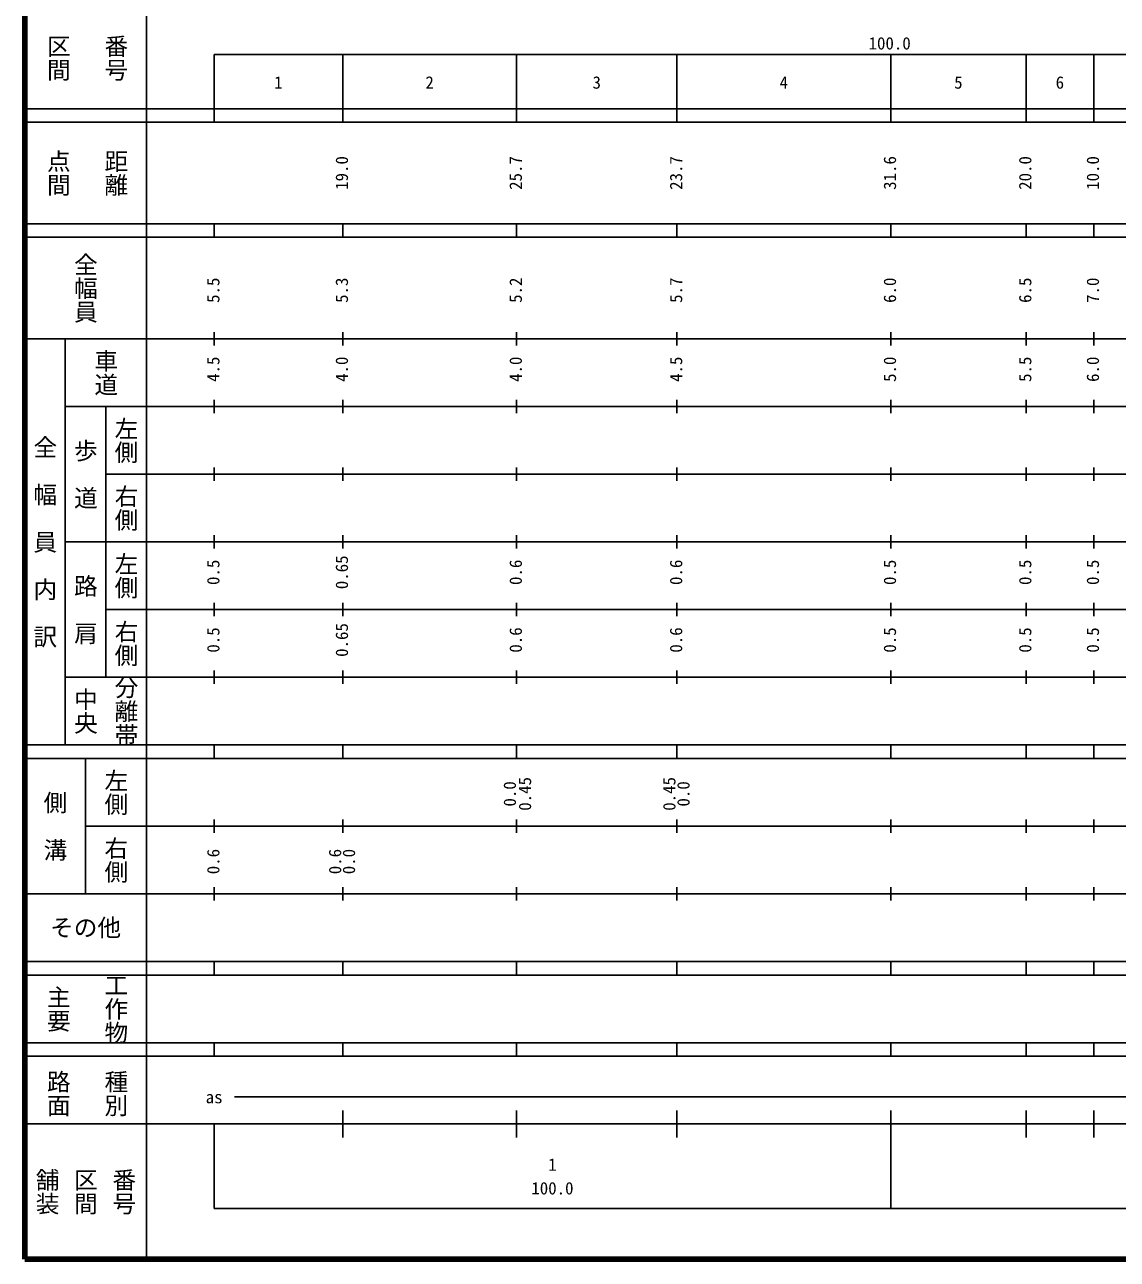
# Model space of a CAD drawing. Units: millimetres, scale not verified. Extents: x 40000 to 680000, y 20000 to 380000.
# Drawn here: x 40000 to 201489, y 20000 to 202409 of the extents above; entities that cross this region are included whole.
import ezdxf
from ezdxf.enums import TextEntityAlignment as Align

# ---------------------------------------------------------------- set-up
doc = ezdxf.new("R2010")
doc.units = ezdxf.units.MM
doc.header["$LTSCALE"] = 1000
doc.layers.add('M-TTL', color=2, linetype='Continuous', lineweight=140)
doc.layers.add('M-TTL-BAND', color=7, linetype='Continuous', lineweight=25)
doc.styles.add('@ＭＳ ゴシック', font='')
doc.styles.add('ＭＳ ゴシック', font='')
doc.styles.get('@ＭＳ ゴシック').set_extended_font_data('@MS Gothic')
doc.styles.get('ＭＳ ゴシック').set_extended_font_data('MS Gothic')

msp = doc.modelspace()

# ---------------------------------------------------------------- linework, layer by layer
at = {"layer": 'M-TTL'}
for p, q in [((40000, 380000), (40000, 20000)), ((40000, 20000), (680000, 20000))]:
    msp.add_line(p, q, dxfattribs=at)
at = {"layer": 'M-TTL-BAND'}
for p, q in [((58000, 370000), (58000, 20000)), ((68000, 198000), (579000, 198000)), ((68000, 198000), (68000, 188000)), ((87000, 188000), (87000, 198000)), ((112700, 188000), (112700, 198000)), ((136400, 188000), (136400, 198000)), ((168000, 188000), (168000, 198000)), ((188000, 188000), (188000, 198000)), ((198000, 188000), (198000, 198000)), ((40000, 190000), (579000, 190000)), ((40000, 188000), (579000, 188000)), ((40000, 173000), (579000, 173000)), ((68000, 171000), (68000, 173000)), ((87000, 171000), (87000, 173000)), ((112700, 171000), (112700, 173000)), ((136400, 171000), (136400, 173000)), ((168000, 171000), (168000, 173000)), ((188000, 171000), (188000, 173000)), ((198000, 171000), (198000, 173000)), ((40000, 171000), (579000, 171000)), ((68000, 155000), (68000, 157000)), ((87000, 155000), (87000, 157000)), ((112700, 155000), (112700, 157000)), ((136400, 155000), (136400, 157000)), ((168000, 155000), (168000, 157000)), ((188000, 155000), (188000, 157000)), ((198000, 155000), (198000, 157000)), ((40000, 156000), (579000, 156000)), ((46000, 96000), (46000, 156000)), ((46000, 146000), (579000, 146000)), ((52000, 146000), (52000, 106000)), ((68000, 145000), (68000, 147000)), ((87000, 145000), (87000, 147000)), ((112700, 145000), (112700, 147000)), ((136400, 145000), (136400, 147000)), ((168000, 145000), (168000, 147000)), ((188000, 145000), (188000, 147000)), ((198000, 145000), (198000, 147000)), ((68000, 135000), (68000, 137000)), ((87000, 135000), (87000, 137000)), ((112700, 135000), (112700, 137000)), ((136400, 135000), (136400, 137000)), ((168000, 135000), (168000, 137000)), ((188000, 135000), (188000, 137000)), ((198000, 135000), (198000, 137000)), ((52000, 136000), (579000, 136000)), ((46000, 126000), (579000, 126000)), ((68000, 125000), (68000, 127000)), ((87000, 125000), (87000, 127000)), ((112700, 125000), (112700, 127000)), ((136400, 125000), (136400, 127000)), ((168000, 125000), (168000, 127000)), ((188000, 125000), (188000, 127000)), ((198000, 125000), (198000, 127000)), ((68000, 115000), (68000, 117000)), ((87000, 115000), (87000, 117000)), ((112700, 115000), (112700, 117000)), ((136400, 115000), (136400, 117000)), ((168000, 115000), (168000, 117000)), ((188000, 115000), (188000, 117000)), ((198000, 115000), (198000, 117000)), ((52000, 116000), (579000, 116000)), ((46000, 106000), (579000, 106000)), ((68000, 105000), (68000, 107000)), ((87000, 105000), (87000, 107000)), ((112700, 105000), (112700, 107000)), ((136400, 105000), (136400, 107000)), ((168000, 105000), (168000, 107000)), ((188000, 105000), (188000, 107000)), ((198000, 105000), (198000, 107000)), ((40000, 96000), (579000, 96000)), ((68000, 94000), (68000, 96000)), ((87000, 94000), (87000, 96000)), ((112700, 94000), (112700, 96000)), ((136400, 94000), (136400, 96000)), ((168000, 94000), (168000, 96000)), ((188000, 94000), (188000, 96000)), ((198000, 94000), (198000, 96000)), ((40000, 94000), (579000, 94000)), ((49000, 94000), (49000, 74000)), ((49000, 84000), (579000, 84000)), ((68000, 83000), (68000, 85000)), ((87000, 83000), (87000, 85000)), ((112700, 83000), (112700, 85000)), ((136400, 83000), (136400, 85000)), ((168000, 83000), (168000, 85000)), ((188000, 83000), (188000, 85000)), ((198000, 83000), (198000, 85000)), ((68000, 73000), (68000, 75000)), ((87000, 73000), (87000, 75000)), ((112700, 73000), (112700, 75000)), ((136400, 73000), (136400, 75000)), ((168000, 73000), (168000, 75000)), ((188000, 73000), (188000, 75000)), ((198000, 73000), (198000, 75000)), ((40000, 74000), (579000, 74000)), ((40000, 64000), (579000, 64000)), ((68000, 62000), (68000, 64000)), ((87000, 62000), (87000, 64000)), ((112700, 62000), (112700, 64000)), ((136400, 62000), (136400, 64000)), ((168000, 62000), (168000, 64000)), ((188000, 62000), (188000, 64000)), ((198000, 62000), (198000, 64000)), ((40000, 62000), (579000, 62000)), ((40000, 52000), (579000, 52000)), ((68000, 50000), (68000, 52000)), ((87000, 50000), (87000, 52000)), ((112700, 50000), (112700, 52000)), ((136400, 50000), (136400, 52000)), ((168000, 50000), (168000, 52000)), ((188000, 50000), (188000, 52000)), ((198000, 50000), (198000, 52000)), ((40000, 50000), (579000, 50000)), ((71000, 44000), (565000, 44000)), ((87000, 38000), (87000, 42000)), ((112700, 38000), (112700, 42000)), ((136400, 38000), (136400, 42000)), ((168000, 27500), (168000, 42000)), ((188000, 38000), (188000, 42000)), ((198000, 38000), (198000, 42000)), ((40000, 40000), (579000, 40000)), ((68000, 40000), (68000, 27500)), ((68000, 27500), (579000, 27500))]:
    msp.add_line(p, q, dxfattribs=at)

# ---------------------------------------------------------------- texts
at = {"layer": 'M-TTL-BAND', "style": '@ＭＳ ゴシック'}
for s, p in [('番号', (53500, 197500)), ('区間', (45000, 197500)), ('点間', (45000, 180500)), ('距離', (53500, 180500)), ('全幅員', (49000, 163500)), ('車道', (52000, 151000)), ('左側', (55000, 141000)), ('全\u3000幅\u3000員\u3000内\u3000訳', (43000, 126000)), ('歩\u3000道', (49000, 136000)), ('右側', (55000, 131000)), ('左側', (55000, 121000)), ('路\u3000肩', (49000, 116000)), ('右側', (55000, 111000)), ('分離帯', (55000, 101000)), ('中央', (49000, 101000)), ('左側', (53500, 89000)), ('側\u3000溝', (44500, 84000)), ('右側', (53500, 79000)), ('主要', (45000, 57000)), ('工作物', (53500, 57000)), ('路面', (45000, 44500)), ('種別', (53500, 44500)), ('舗装', (43333, 30000)), ('区間', (49000, 30000)), ('番号', (54667, 30000))]:
    msp.add_text(s, height=2566, rotation=270, dxfattribs=at).set_placement(p, align=Align.MIDDLE_CENTER)
at = {"layer": 'M-TTL-BAND', "style": 'ＭＳ ゴシック'}
for s, p in [('100.0', (167844, 198195)), ('1', (77500, 192405)), ('2', (99850, 192405)), ('3', (124550, 192405)), ('4', (152200, 192405)), ('5', (178000, 192405)), ('6', (193000, 192405)), ('as', (68000, 42500)), ('1', (118000, 32523)), ('100.0', (118000, 29033))]:
    msp.add_text(s, height=1833, dxfattribs=at).set_placement(p, align=Align.BOTTOM_CENTER)
for s, p in [('19.0', (88333, 180500)), ('25.7', (114033, 180500)), ('23.7', (137733, 180500)), ('31.6', (169333, 180500)), ('20.0', (189333, 180500)), ('10.0', (199333, 180500)), ('5.5', (69333, 163174)), ('5.3', (88333, 163174)), ('5.2', (114033, 163174)), ('5.7', (137733, 163174)), ('6.0', (169333, 163174)), ('6.5', (189333, 163174)), ('7.0', (199333, 163174)), ('4.0', (88333, 151500)), ('4.0', (114033, 151500)), ('5.0', (169333, 151500)), ('6.0', (199333, 151500)), ('4.5', (69333, 151500)), ('4.5', (137733, 151500)), ('5.5', (189333, 151500)), ('0.5', (69333, 121500)), ('0.65', (88333, 121500)), ('0.6', (114033, 121500)), ('0.6', (137733, 121500)), ('0.5', (169333, 121500)), ('0.5', (189333, 121500)), ('0.5', (199333, 121500)), ('0.5', (69333, 111500)), ('0.65', (88333, 111500)), ('0.6', (114033, 111500)), ('0.6', (137733, 111500)), ('0.5', (169333, 111500)), ('0.5', (189333, 111500)), ('0.5', (199333, 111500)), ('0.0', (113158, 88764)), ('0.45', (115403, 88764)), ('0.45', (136733, 88764)), ('0.0', (138820, 88764)), ('0.6', (69333, 78764)), ('0.6', (87333, 78764)), ('0.0', (89378, 78764))]:
    msp.add_text(s, height=1833, rotation=90, dxfattribs=at).set_placement(p, align=Align.BOTTOM_CENTER)
msp.add_text('その他', height=2566, dxfattribs=at).set_placement((49000, 69000), align=Align.MIDDLE_CENTER)

doc.saveas('drawing.dxf')
